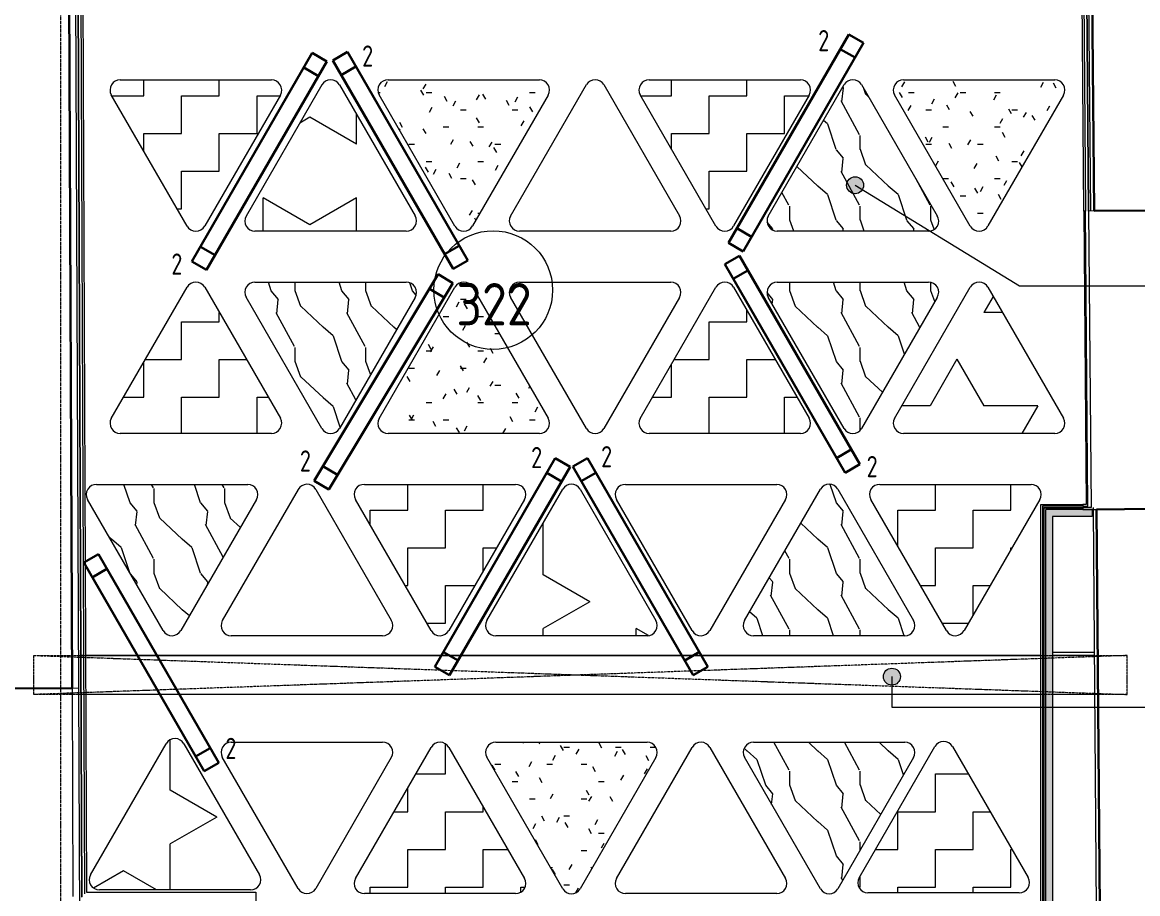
# Model space of a CAD drawing. Header units: millimetres. Extents: x -10438 to 68527, y -5058 to 44223.
# Drawn here: x 48622 to 55200, y 23519 to 28659 of the extents above; entities that cross this region are included whole.
import ezdxf

# ---------------------------------------------------------------- set-up
doc = ezdxf.new("R2010")
doc.units = ezdxf.units.MM
for name, pattern in [('ADSK_Линия сетки', [25, 20, -2.5, 0, -2.5]), ('ADSK_Штрих_ш3 п1_5', [4.5, 3, -1.5]), ('ADSK_Штрихпунктирная 2 точки_ш15 п1_5 п1_5 п1_5', [19.5, 15, -1.5, 0, -1.5, 0, -1.5])]:
    doc.linetypes.add(name, pattern=pattern)
for name, color, linetype, lineweight in [('Аннотация', 7, 'Continuous', 20), ('Каркас', 7, 'Continuous', 18), ('Марки', 7, 'Continuous', 20), ('Марки помещений', 7, 'Continuous', 20), ('Оси', 7, 'Continuous', 9), ('Отметки', 7, 'Continuous', 9), ('Потолки', 7, 'Continuous', 9), ('Потолки штриховка', 7, 'Continuous', 9), ('Стены внутренние', 7, 'Continuous', 18), ('Стены наружные', 7, 'Continuous', 18), ('Стены несущие', 7, 'Continuous', 30), ('Стены отделка', 7, 'Continuous', 30), ('Стены штриховка', 7, 'Continuous', 9)]:
    doc.layers.add(name, color=color, linetype=linetype, lineweight=lineweight)
doc.layers.add('Линии', color=7, linetype='Continuous', lineweight=9, true_color=0x00a600)
doc.styles.add('GOST Common_1', font='GOST_Common.ttf', dxfattribs={"width": 0.9, "height": 250})
doc.styles.add('GOST Common_4', font='GOST_Common.ttf', dxfattribs={"width": 0.8, "height": 350})
pattern_1 = [(0, (0, 0), (222.25, 222.25), [222.25, -222.25]), (90, (222.25, 0), (-222.25, 222.25), [222.25, -222.25])]
pattern_2 = [(108.435, (108.29, 0), (-416.50086, 832.99954), [158.05, -1159.038]), (139.399, (58.31, 149.94), (-2499.010644, 2082.486787), [76.799, -3763.143]), (136.848, (416.5, 199.92), (-6247.5402574, 5830.957739), [182.691, -8951.868]), (109.983, (283.22, 324.87), (-1249.49393, 3332.002656), [97.5, -4777.508]), (90, (249.9, 0), (-416.5, 416.5), [83.3, -333.2]), (118.443, (249.9, 83.3), (2915.5071394, -5414.4962996), [227.365, -11140.87]), (84.289, (141.61, 283.22), (-416.5263, -3748.496867), [83.716, -4102.058]), (129.806, (149.94, 366.52), (1666.01521, -2082.48651), [65.059, -3187.91])]
pattern_3 = [(108.435, (108.29, 0), (-416.50086, 832.99954), [158.051, -1159.038]), (139.399, (58.31, 149.94), (-2499.010644, 2082.486787), [76.799, -3763.143]), (136.848, (416.5, 199.92), (-6247.5402574, 5830.957739), [182.691, -8951.868]), (109.983, (283.22, 324.87), (-1249.49393, 3332.002656), [97.5, -4777.508]), (90, (249.9, 0), (-416.5, 416.5), [83.3, -333.2]), (118.443, (249.9, 83.3), (2915.5071394, -5414.4962996), [227.365, -11140.87]), (84.289, (141.61, 283.22), (-416.5263, -3748.496867), [83.716, -4102.058]), (129.806, (149.94, 366.52), (1666.01521, -2082.48651), [65.059, -3187.91])]
pattern_4 = [(0, (0, 0), (406.4, 101.6), [33.528, -271.272, 33.528, -271.272, -1625.6]), (0, (0, 0), (406.4, 101.6), [-609.6, 33.528, -576.072, 33.528, -271.272, -711.2]), (0, (0, 0), (406.4, 101.6), [-1524, 33.528, -169.672, 33.528, -474.472]), (120, (152.4, 50.8), (-291.18818, 301.15272), [33.528, -271.272, 33.528, -271.272, -1625.6]), (120, (152.4, 50.8), (-291.18818, 301.15272), [-609.6, 33.528, -576.072, 33.528, -271.272, -711.2]), (120, (152.4, 50.8), (-291.18818, 301.15272), [-1524, 33.528, -169.672, 33.528, -474.472]), (240, (203.2, 254), (-115.21182, -402.75272), [33.528, -271.272, 33.528, -271.272, -1625.6]), (240, (203.2, 254), (-115.21182, -402.75272), [-609.6, 33.528, -576.072, 33.528, -271.272, -711.2]), (240, (203.2, 254), (-115.21182, -402.75272), [-1524, 33.528, -169.672, 33.528, -474.472])]

# ---------------------------------------------------------------- blocks, each defined once
blk = doc.blocks.new('ADSK_Марка_Помещение_ОдноЗначение - Номер-159740-План потолков 3-го этажа')
at = {"layer": 'Марки помещений'}
blk.add_circle((0, 0), 3.5, dxfattribs=at)

msp = doc.modelspace()

# ---------------------------------------------------------------- hatches: boundary and pattern name
at = {"layer": 'Марки'}
h = msp.add_hatch(color=256, dxfattribs=at)
edge = h.paths.add_edge_path()
edge.add_arc((53533.612, 27698.001), 50, 0, 360)
at = {"layer": 'Отметки'}
h = msp.add_hatch(color=256, dxfattribs=at)
edge = h.paths.add_edge_path()
edge.add_arc((53750.748, 24799.514), 50, 0, 360)
at = {"layer": 'Потолки штриховка', "lineweight": 18}
h = msp.add_hatch(dxfattribs=at)
h.set_pattern_fill('FP_45', color=256, style=0, pattern_type=2)
h.set_pattern_definition(pattern_1)
h.paths.add_polyline_path([(49638.903, 27427.507), (49652.906, 27427.58), (49666.51, 27430.897), (49678.975, 27437.276), (49689.621, 27446.371), (49697.87, 27457.686), (50144.107, 28229.907), (50149.941, 28244.414), (50151.843, 28259.933), (50149.685, 28275.419), (50143.523, 28289.942), (50134.034, 28302.186), (50121.597, 28311.662), (50107.139, 28317.616), (50091.636, 28319.646), (49199.6, 28319.829), (49184.255, 28317.834), (49169.931, 28311.979), (49157.58, 28302.656), (49146.908, 28287.89), (49141.325, 28272.4), (49139.618, 28260.966), (49141.902, 28244.093), (49146.908, 28231.154), (49593.613, 27457.134), (49601.994, 27445.914), (49612.735, 27436.931), (49625.266, 27430.682)])
h = msp.add_hatch(dxfattribs=at)
h.set_pattern_fill('STARS', color=256, scale=100, angle=90, style=0)
h.paths.add_polyline_path([(50174.919, 27427.134), (50886.783, 27427.134), (50900.703, 27428.771), (50913.864, 27433.593), (50925.546, 27441.336), (50935.114, 27451.579), (50942.044, 27463.761), (50945.959, 27477.22), (50946.644, 27491.219), (50944.063, 27504.995), (50938.357, 27517.796), (50492.64, 28290.102), (50483.083, 28302.486), (50470.65, 28311.979), (50456.186, 28317.936), (50439.759, 28319.829), (50425.168, 28317.888), (50410.722, 28311.887), (50398.318, 28302.356), (50388.8, 28289.942), (49941.84, 27515.78), (49936.268, 27501.348), (49934.572, 27485.97), (49936.863, 27470.67), (49942.991, 27456.465), (49952.547, 27444.298), (49964.897, 27434.98), (49979.219, 27429.129), (49994.56, 27427.134)])
h = msp.add_hatch(dxfattribs=at)
h.set_pattern_fill('FP_68', color=256, style=0, pattern_type=2)
h.set_pattern_definition(pattern_4)
h.paths.add_polyline_path([(51218.656, 27427.507), (51232.658, 27427.58), (51246.262, 27430.897), (51258.727, 27437.276), (51269.374, 27446.371), (51277.622, 27457.686), (51723.859, 28229.907), (51729.693, 28244.414), (51731.596, 28259.933), (51729.437, 28275.419), (51722.252, 28291.263), (51713.786, 28302.186), (51701.349, 28311.662), (51686.891, 28317.616), (51671.388, 28319.646), (50779.352, 28319.829), (50764.007, 28317.834), (50749.683, 28311.979), (50737.332, 28302.656), (50726.661, 28287.89), (50721.077, 28272.4), (50719.37, 28260.966), (50721.655, 28244.093), (50726.661, 28231.154), (51173.365, 27457.134), (51181.746, 27445.914), (51192.487, 27436.931), (51205.018, 27430.682), (51218.342, 27427.58)])
h = msp.add_hatch(dxfattribs=at)
h.set_pattern_fill('FP_45', color=256, style=0, pattern_type=2)
h.set_pattern_definition(pattern_1)
h.paths.add_polyline_path([(52758.348, 27427.507), (52772.351, 27427.58), (52785.955, 27430.897), (52798.419, 27437.276), (52809.066, 27446.371), (52817.315, 27457.686), (53263.552, 28229.907), (53269.386, 28244.414), (53271.288, 28259.933), (53269.13, 28275.419), (53261.945, 28291.263), (53253.479, 28302.186), (53241.042, 28311.662), (53226.584, 28317.616), (53211.081, 28319.646), (52319.045, 28319.829), (52303.7, 28317.834), (52289.375, 28311.979), (52277.025, 28302.656), (52266.353, 28287.89), (52261.347, 28276.271), (52259.063, 28260.966), (52260.77, 28245.586), (52266.353, 28231.154), (52713.058, 27457.134), (52721.439, 27445.914), (52732.18, 27436.931), (52744.71, 27430.682)])
h = msp.add_hatch(dxfattribs=at)
h.set_pattern_fill('FP_49', color=256, style=0, pattern_type=2)
h.set_pattern_definition(pattern_3)
h.paths.add_polyline_path([(53966.522, 27426.838), (53980.4, 27428.467), (53993.522, 27433.271), (54005.171, 27440.987), (54014.713, 27451.195), (54021.627, 27463.338), (54025.536, 27476.753), (54026.227, 27490.71), (54023.661, 27504.445), (54017.98, 27517.211), (53571.394, 28291.263), (53561.822, 28303.245), (53549.523, 28312.409), (53535.291, 28318.158), (53517.913, 28319.829), (53504.904, 28318.152), (53490.702, 28312.409), (53478.406, 28303.245), (53468.836, 28291.263), (53021.285, 27515.78), (53015.713, 27501.348), (53014.016, 27485.97), (53016.308, 27470.67), (53022.436, 27456.465), (53031.992, 27444.298), (53044.342, 27434.98), (53058.663, 27429.129), (53074.005, 27427.134), (53877.77, 27426.868)])
h = msp.add_hatch(dxfattribs=at)
h.set_pattern_fill('FP_64', color=256, style=0, pattern_type=2)
h.set_pattern_definition(pattern_4)
h.paths.add_polyline_path([(54258.041, 27427.507), (54272.043, 27427.58), (54285.647, 27430.897), (54298.112, 27437.276), (54308.759, 27446.371), (54317.008, 27457.686), (54763.245, 28229.907), (54769.079, 28244.414), (54770.981, 28259.933), (54768.823, 28275.419), (54762.75, 28289.828), (54753.172, 28302.186), (54740.735, 28311.662), (54726.277, 28317.616), (54710.773, 28319.646), (53818.738, 28319.829), (53803.393, 28317.834), (53789.068, 28311.979), (53776.718, 28302.656), (53766.046, 28287.89), (53760.462, 28272.4), (53758.756, 28260.966), (53761.04, 28244.093), (53766.046, 28231.154), (54212.751, 27457.134), (54221.131, 27445.914), (54231.872, 27436.931), (54244.403, 27430.682), (54257.727, 27427.58)])
h = msp.add_hatch(dxfattribs=at)
h.set_pattern_fill('FP_74', color=256, style=0, pattern_type=2)
h.set_pattern_definition(pattern_1)
h.paths.add_polyline_path([(49199.6, 26233.779), (50091.636, 26233.962), (50107.139, 26235.993), (50121.597, 26241.946), (50134.034, 26251.422), (50144.107, 26264.955), (50149.941, 26280.026), (50151.843, 26293.675), (50149.685, 26309.831), (50144.107, 26323.701), (49697.474, 27096.466), (49689.086, 27107.694), (49678.975, 27116.332), (49666.51, 27122.711), (49652.906, 27126.028), (49638.903, 27126.101), (49624.834, 27122.711), (49612.735, 27116.678), (49601.994, 27107.694), (49593.313, 27095.923), (49146.908, 26322.454), (49141.325, 26308.022), (49139.618, 26292.642), (49141.902, 26277.337), (49148.026, 26263.125), (49157.58, 26250.953), (49169.931, 26241.629), (49184.255, 26235.775)])
h = msp.add_hatch(dxfattribs=at)
h.set_pattern_fill('FP_58', color=256, style=0, pattern_type=2)
h.set_pattern_definition(pattern_2)
h.paths.add_polyline_path([(50440.674, 26233.657), (50456.434, 26235.775), (50470.65, 26241.629), (50483.184, 26251.252), (50492.689, 26263.592), (50942.044, 27044.083), (50944.063, 27048.614), (50946.644, 27062.39), (50945.959, 27076.389), (50942.044, 27089.847), (50935.114, 27102.03), (50925.546, 27112.272), (50913.864, 27120.015), (50900.703, 27124.837), (50886.783, 27126.474), (49994.56, 27126.474), (49979.219, 27124.48), (49964.897, 27118.629), (49952.547, 27109.31), (49941.84, 27094.476), (49936.268, 27078.964), (49934.659, 27066.85), (49936.863, 27050.719), (49941.84, 27037.828), (50388.738, 26263.506), (50398.318, 26251.252), (50410.722, 26241.721), (50425.526, 26235.673), (50439.759, 26233.779)])
h = msp.add_hatch(dxfattribs=at)
h.set_pattern_fill('FP_68', color=256, style=0, pattern_type=2)
h.set_pattern_definition(pattern_4)
h.paths.add_polyline_path([(50779.352, 26233.779), (51671.388, 26233.962), (51686.891, 26235.993), (51701.349, 26241.946), (51713.786, 26251.422), (51723.859, 26264.955), (51729.693, 26280.026), (51731.596, 26293.675), (51729.437, 26309.831), (51723.859, 26323.701), (51277.226, 27096.466), (51268.839, 27107.694), (51258.727, 27116.332), (51246.262, 27122.711), (51232.658, 27126.028), (51218.656, 27126.101), (51204.586, 27122.711), (51192.487, 27116.678), (51181.746, 27107.694), (51173.066, 27095.923), (50726.661, 26322.454), (50721.077, 26308.022), (50719.37, 26292.642), (50721.655, 26277.337), (50727.778, 26263.125), (50737.332, 26250.953), (50749.683, 26241.629), (50764.007, 26235.775)])
h = msp.add_hatch(dxfattribs=at)
h.set_pattern_fill('FP_63', color=256, style=0, pattern_type=2)
h.set_pattern_definition(pattern_1)
h.paths.add_polyline_path([(52319.045, 26233.779), (53211.081, 26233.962), (53226.584, 26235.993), (53241.042, 26241.946), (53253.479, 26251.422), (53263.552, 26264.955), (53269.386, 26280.026), (53271.288, 26293.675), (53269.13, 26309.831), (53263.552, 26323.701), (52816.919, 27096.466), (52808.531, 27107.694), (52798.419, 27116.332), (52785.955, 27122.711), (52772.351, 27126.028), (52758.348, 27126.101), (52744.279, 27122.711), (52732.18, 27116.678), (52721.439, 27107.694), (52712.758, 27095.923), (52266.353, 26322.454), (52260.77, 26308.022), (52259.063, 26292.642), (52261.347, 26277.337), (52268.083, 26262.345), (52277.025, 26250.953), (52289.375, 26241.629), (52303.7, 26235.775)])
h = msp.add_hatch(dxfattribs=at)
h.set_pattern_fill('FP_58', color=256, style=0, pattern_type=2)
h.set_pattern_definition(pattern_2)
h.paths.add_polyline_path([(53520.129, 26233.494), (53536.123, 26235.775), (53549.552, 26241.211), (53561.844, 26250.38), (53571.41, 26262.366), (54017.98, 27036.397), (54023.661, 27049.163), (54026.227, 27062.899), (54025.536, 27076.855), (54021.627, 27090.27), (54014.713, 27102.413), (54005.171, 27112.621), (53993.522, 27120.337), (53980.4, 27125.141), (53966.522, 27126.77), (53074.005, 27126.474), (53058.663, 27124.48), (53044.342, 27118.629), (53031.992, 27109.31), (53021.285, 27094.476), (53016.308, 27082.938), (53014.016, 27067.638), (53015.713, 27052.261), (53021.285, 27037.828), (53468.836, 26262.345), (53478.406, 26250.363), (53490.702, 26241.199), (53504.919, 26235.451), (53517.913, 26233.779)])
h = msp.add_hatch(dxfattribs=at)
h.set_pattern_fill('STARS', color=256, scale=100, angle=180, style=0)
h.paths.add_polyline_path([(53818.738, 26233.779), (54710.773, 26233.962), (54726.277, 26235.993), (54740.735, 26241.946), (54753.172, 26251.422), (54763.245, 26264.955), (54769.079, 26280.026), (54770.981, 26293.675), (54768.823, 26309.831), (54763.245, 26323.701), (54316.612, 27096.466), (54308.224, 27107.694), (54298.112, 27116.332), (54285.647, 27122.711), (54272.043, 27126.028), (54258.041, 27126.101), (54243.972, 27122.711), (54231.872, 27116.678), (54221.131, 27107.694), (54212.451, 27095.923), (53766.046, 26322.454), (53760.462, 26308.022), (53758.756, 26292.642), (53761.04, 26277.337), (53767.776, 26262.345), (53776.718, 26250.953), (53789.068, 26241.629), (53803.393, 26235.775)])
h = msp.add_hatch(dxfattribs=at)
h.set_pattern_fill('FP_49', color=256, style=0, pattern_type=2)
h.set_pattern_definition(pattern_3)
h.paths.add_polyline_path([(49498.903, 25041.464), (49512.906, 25041.537), (49526.51, 25044.854), (49541.363, 25053.274), (49549.621, 25060.328), (49557.87, 25071.643), (50004.107, 25843.864), (50009.941, 25858.371), (50011.843, 25873.89), (50009.685, 25889.376), (50003.523, 25903.899), (49994.034, 25916.143), (49981.597, 25925.619), (49967.139, 25931.573), (49951.636, 25933.603), (49059.6, 25933.786), (49044.255, 25931.791), (49029.931, 25925.936), (49017.58, 25916.613), (49006.908, 25901.847), (49001.325, 25886.357), (48999.618, 25874.923), (49001.325, 25859.543), (49006.908, 25845.111), (49453.613, 25071.091), (49461.994, 25059.871), (49472.735, 25050.888), (49485.266, 25044.639), (49498.59, 25041.537)])
h = msp.add_hatch(dxfattribs=at)
h.set_pattern_fill('FP_74', color=256, style=0, pattern_type=2)
h.set_pattern_definition(pattern_1)
h.paths.add_polyline_path([(51078.656, 25041.464), (51092.658, 25041.537), (51106.262, 25044.854), (51118.727, 25051.233), (51129.374, 25060.328), (51137.622, 25071.643), (51583.859, 25843.864), (51589.693, 25858.371), (51591.596, 25873.89), (51589.437, 25889.376), (51582.252, 25905.22), (51573.786, 25916.143), (51561.349, 25925.619), (51546.891, 25931.573), (51531.388, 25933.603), (50639.352, 25933.786), (50624.007, 25931.791), (50609.683, 25925.936), (50597.332, 25916.613), (50586.661, 25901.847), (50581.077, 25886.357), (50579.37, 25874.923), (50581.077, 25859.543), (50586.661, 25845.111), (51033.365, 25071.091), (51041.746, 25059.871), (51052.487, 25050.888), (51065.018, 25044.639), (51078.342, 25041.537)])
h = msp.add_hatch(dxfattribs=at)
h.set_pattern_fill('STARS', color=256, scale=100, angle=90, style=0)
h.paths.add_polyline_path([(52306.83, 25040.795), (52320.708, 25042.424), (52333.829, 25047.228), (52345.479, 25054.944), (52355.021, 25065.152), (52361.935, 25077.295), (52365.844, 25090.71), (52366.534, 25104.666), (52363.969, 25118.402), (52358.287, 25131.168), (51911.701, 25905.22), (51902.129, 25917.202), (51889.86, 25926.354), (51875.598, 25932.115), (51858.22, 25933.786), (51844.425, 25931.791), (51830.993, 25926.354), (51818.714, 25917.202), (51809.143, 25905.22), (51361.592, 25129.737), (51355.836, 25113.634), (51354.57, 25098.28), (51356.615, 25084.627), (51362.743, 25070.421), (51372.3, 25058.255), (51384.649, 25048.937), (51398.971, 25043.086), (51414.312, 25041.091), (51859.88, 25040.943)])
h = msp.add_hatch(dxfattribs=at)
h.set_pattern_fill('FP_66', color=256, style=0, pattern_type=2)
h.set_pattern_definition(pattern_2)
h.paths.add_polyline_path([(53826.522, 25040.795), (53840.4, 25042.424), (53853.522, 25047.228), (53865.171, 25054.944), (53874.713, 25065.152), (53881.627, 25077.295), (53885.536, 25090.71), (53885.536, 25108.364), (53883.661, 25118.402), (53877.77, 25131.533), (53431.394, 25905.22), (53421.844, 25917.185), (53409.552, 25926.354), (53395.291, 25932.115), (53377.913, 25933.786), (53364.118, 25931.791), (53350.686, 25926.354), (53338.406, 25917.202), (53328.836, 25905.22), (52881.285, 25129.737), (52875.529, 25113.634), (52874.624, 25095.868), (52876.308, 25084.627), (52882.436, 25070.421), (52891.992, 25058.255), (52904.342, 25048.937), (52918.663, 25043.086), (52934.005, 25041.091), (53155.035, 25041.018)])
h = msp.add_hatch(dxfattribs=at)
h.set_pattern_fill('FP_45', color=256, style=0, pattern_type=2)
h.set_pattern_definition(pattern_1)
h.paths.add_polyline_path([(54118.041, 25041.464), (54132.043, 25041.537), (54145.647, 25044.854), (54158.112, 25051.233), (54168.759, 25060.328), (54177.008, 25071.643), (54623.245, 25843.864), (54629.079, 25858.371), (54630.981, 25873.89), (54628.823, 25889.376), (54622.75, 25903.785), (54613.172, 25916.143), (54600.504, 25925.714), (54586.277, 25931.573), (54570.773, 25933.603), (53678.738, 25933.786), (53663.393, 25931.791), (53649.068, 25925.936), (53636.718, 25916.613), (53626.046, 25901.847), (53620.462, 25886.357), (53618.756, 25874.923), (53620.462, 25859.543), (53626.046, 25845.111), (54072.751, 25071.091), (54081.131, 25059.871), (54091.872, 25050.888), (54104.403, 25044.639), (54117.727, 25041.537)])
h = msp.add_hatch(dxfattribs=at)
h.set_pattern_fill('STARS', color=256, scale=100, angle=90, style=0)
h.paths.add_polyline_path([(49076.979, 23541.488), (49969.014, 23541.672), (49984.518, 23543.702), (49998.975, 23549.655), (50011.413, 23559.131), (50021.486, 23572.664), (50027.32, 23587.735), (50029.222, 23601.384), (50027.064, 23617.54), (50021.486, 23631.41), (49574.852, 24404.175), (49566.465, 24415.404), (49556.353, 24424.041), (49541.363, 24431.036), (49530.284, 24433.737), (49516.282, 24433.81), (49502.213, 24430.421), (49490.113, 24424.387), (49479.372, 24415.404), (49470.692, 24403.632), (49024.287, 23630.163), (49018.703, 23615.731), (49016.997, 23600.351), (49019.281, 23585.046), (49025.404, 23570.834), (49034.959, 23558.662), (49047.309, 23549.338), (49061.633, 23543.484)])
h = msp.add_hatch(dxfattribs=at)
h.set_pattern_fill('FP_74', color=256, style=0, pattern_type=2)
h.set_pattern_definition(pattern_1)
h.paths.add_polyline_path([(50639.352, 23519.765), (51531.388, 23519.949), (51546.891, 23521.979), (51561.349, 23527.932), (51573.786, 23537.408), (51583.859, 23550.941), (51589.693, 23566.012), (51591.596, 23579.661), (51589.437, 23595.817), (51583.859, 23609.687), (51137.226, 24382.452), (51128.839, 24393.68), (51118.727, 24402.318), (51106.262, 24408.697), (51092.658, 24412.014), (51078.656, 24412.087), (51064.586, 24408.697), (51052.487, 24402.664), (51041.746, 24393.68), (51033.066, 24381.909), (50586.661, 23608.44), (50581.077, 23594.008), (50579.37, 23578.628), (50581.655, 23563.323), (50587.778, 23549.111), (50597.332, 23536.939), (50609.683, 23527.615), (50624.007, 23521.761)])
h = msp.add_hatch(dxfattribs=at)
h.set_pattern_fill('FP_47', color=256, style=0, pattern_type=2)
h.set_pattern_definition(pattern_4)
h.paths.add_polyline_path([(51860.436, 23519.48), (51875.645, 23521.443), (51889.86, 23527.197), (51902.152, 23536.366), (51911.718, 23548.352), (52361.763, 24330.193), (52363.969, 24335.149), (52366.534, 24348.885), (52365.844, 24362.841), (52361.935, 24376.256), (52355.021, 24388.399), (52345.479, 24398.607), (52333.829, 24406.324), (52320.708, 24411.127), (52303.463, 24412.755), (51414.312, 24412.46), (51398.971, 24410.466), (51384.649, 24404.615), (51372.3, 24395.296), (51361.592, 24380.462), (51356.02, 24364.95), (51354.324, 24353.624), (51356.02, 24338.247), (51361.592, 24323.814), (51809.143, 23548.331), (51818.714, 23536.35), (51831.009, 23527.185), (51845.226, 23521.437)])
h = msp.add_hatch(dxfattribs=at)
h.set_pattern_fill('FP_58', color=256, style=0, pattern_type=2)
h.set_pattern_definition(pattern_2)
h.paths.add_polyline_path([(53380.129, 23519.48), (53395.338, 23521.443), (53409.552, 23527.197), (53421.844, 23536.366), (53431.41, 23548.352), (53877.98, 24322.383), (53883.661, 24335.149), (53886.227, 24348.885), (53885.536, 24362.841), (53881.627, 24376.256), (53874.713, 24388.399), (53865.171, 24398.607), (53853.522, 24406.324), (53840.4, 24411.127), (53826.522, 24412.756), (52934.005, 24412.46), (52918.663, 24410.466), (52904.342, 24404.615), (52891.992, 24395.296), (52881.285, 24380.462), (52876.308, 24368.924), (52874.016, 24353.624), (52875.713, 24338.247), (52881.285, 24323.814), (53328.836, 23548.331), (53338.406, 23536.35), (53350.702, 23527.185), (53364.919, 23521.437)])
h = msp.add_hatch(dxfattribs=at)
h.set_pattern_fill('FP_76', color=256, style=0, pattern_type=2)
h.set_pattern_definition(pattern_1)
h.paths.add_polyline_path([(53609.185, 23524.733), (54501.22, 23524.917), (54516.723, 23526.947), (54531.181, 23532.901), (54543.619, 23542.376), (54553.692, 23555.909), (54559.526, 23570.98), (54561.428, 23584.629), (54559.27, 23600.785), (54553.692, 23614.655), (54107.058, 24387.42), (54098.671, 24398.649), (54088.559, 24407.286), (54076.094, 24413.666), (54062.49, 24416.982), (54048.488, 24417.055), (54034.419, 24413.666), (54022.319, 24407.632), (54011.578, 24398.649), (54002.898, 24386.877), (53556.493, 23613.408), (53550.909, 23598.976), (53549.203, 23583.596), (53551.487, 23568.291), (53557.61, 23554.079), (53567.165, 23541.907), (53579.515, 23532.583), (53593.839, 23526.729)])
at = {"layer": 'Стены внутренние'}
for points in [[(54657.894, 23429.454), (54697.894, 23429.454), (54697.894, 25784.408), (54657.894, 25784.408), (54657.894, 23576.323)], [(54932.395, 25744.408), (54932.395, 25784.408), (54697.894, 25784.408), (54697.894, 25744.408), (54913.309, 25744.408)]]:
    msp.add_hatch(color=256, dxfattribs=at).paths.add_polyline_path(points)

# ---------------------------------------------------------------- linework, layer by layer
at = {"layer": 'Каркас', "color": 8, "linetype": 'ADSK_Штрих_ш3 п1_5', "lineweight": 9, "true_color": 0x808080}
for p, q in [((54697.894, 24944.299), (54943.719, 24944.299)), ((48985.013, 24924.299), (48967.013, 24924.299)), ((54627.894, 24924.299), (48995.013, 24924.299)), ((54645.894, 24924.299), (54637.894, 24924.299)), ((54943.881, 24924.299), (54697.894, 24924.299)), ((48986.067, 24694.299), (48967.962, 24694.299)), ((54627.894, 24694.299), (48995.962, 24694.299)), ((54645.894, 24694.299), (54637.894, 24694.299)), ((54945.741, 24694.299), (54697.894, 24694.299))]:
    msp.add_line(p, q, dxfattribs=at)
at = {"layer": 'Линии', "color": 5, "lineweight": 30, "true_color": 0x0000ff}
for p, q in [((52786.497, 27357.592), (53496.289, 28587.468)), ((53496.289, 28587.468), (53582.9, 28537.483)), ((50539.3, 28483.75), (50452.689, 28433.765)), ((51249.092, 27253.874), (50539.3, 28483.75)), ((53582.9, 28537.483), (52873.108, 27307.606)), ((53446.304, 28500.857), (53532.915, 28450.872)), ((50452.689, 28433.765), (51162.481, 27203.889)), ((50589.285, 28397.139), (50502.674, 28347.154)), ((52923.093, 27394.217), (52836.482, 27444.203)), ((51112.496, 27290.5), (51199.107, 27340.485)), ((52873.108, 27307.606), (52786.497, 27357.592)), ((51162.481, 27203.889), (51249.092, 27253.874)), ((52764.44, 27231.847), (52851.034, 27281.862)), ((53474.648, 26002.211), (52764.44, 27231.847)), ((52851.034, 27281.862), (53561.242, 26052.226)), ((51075.273, 27172.368), (50343.713, 25955.314)), ((51160.981, 27120.849), (51075.273, 27172.368)), ((52814.455, 27145.253), (52901.049, 27195.268)), ((50429.421, 25903.796), (51160.981, 27120.849)), ((51109.463, 27035.141), (51023.755, 27086.66)), ((53511.227, 26138.82), (53424.633, 26088.805)), ((51055.851, 24857.433), (51765.643, 26087.309)), ((51765.643, 26087.309), (51852.254, 26037.324)), ((53561.242, 26052.226), (53474.648, 26002.211)), ((50395.232, 26041.022), (50480.94, 25989.504)), ((51852.254, 26037.324), (51142.462, 24807.448)), ((51715.657, 26000.698), (51802.268, 25950.713)), ((50343.713, 25955.314), (50429.421, 25903.796)), ((49071.219, 25521.847), (48984.608, 25471.862)), ((49781.011, 24291.971), (49071.219, 25521.847)), ((48984.608, 25471.862), (49694.4, 24241.986)), ((49121.204, 25435.236), (49034.593, 25385.251)), ((51192.447, 24894.059), (51105.836, 24944.044)), ((51142.462, 24807.448), (51055.851, 24857.433)), ((49644.415, 24328.597), (49731.026, 24378.582)), ((49694.4, 24241.986), (49781.011, 24291.971))]:
    msp.add_line(p, q, dxfattribs=at)
at = {"layer": 'Линии', "color": 1, "lineweight": 30, "true_color": 0xff0000}
for p, q in [((50332.472, 28477.952), (49622.265, 27248.316)), ((49708.859, 27198.301), (50419.067, 28427.937)), ((50419.067, 28427.937), (50332.472, 28477.952)), ((50369.052, 28341.343), (50282.458, 28391.358)), ((49672.279, 27334.91), (49758.873, 27284.895)), ((49622.265, 27248.316), (49708.859, 27198.301)), ((51955.339, 26088.209), (51868.728, 26038.224)), ((52665.131, 24858.333), (51955.339, 26088.209)), ((51868.728, 26038.224), (52578.52, 24808.347)), ((52005.324, 26001.598), (51918.713, 25951.613)), ((52528.535, 24894.958), (52615.146, 24944.944)), ((52578.52, 24808.347), (52665.131, 24858.333))]:
    msp.add_line(p, q, dxfattribs=at)
at = {"layer": 'Линии', "color": 7, "linetype": 'ADSK_Штрихпунктирная 2 точки_ш15 п1_5 п1_5 п1_5'}
for p, q in [((48689.761, 24694.299), (48689.761, 24924.299)), ((48689.761, 24924.299), (55138.737, 24694.299)), ((55138.737, 24924.299), (48689.761, 24694.299)), ((48689.761, 24924.299), (55138.737, 24924.299)), ((55138.737, 24694.299), (55138.737, 24924.299)), ((55138.737, 24694.299), (48689.761, 24694.299))]:
    msp.add_line(p, q, dxfattribs=at)
at = {"layer": 'Марки'}
for p, q in [((53533.612, 27698.001), (54503.641, 27105.205)), ((54503.641, 27105.205), (56085.212, 27105.205))]:
    msp.add_line(p, q, dxfattribs=at)
msp.add_circle((53533.612, 27698.001), 50, dxfattribs=at)
at = {"layer": 'Оси', "linetype": 'ADSK_Линия сетки'}
msp.add_line((48849.565, -4258.205), (48849.565, 44222.998), dxfattribs=at)
at = {"layer": 'Отметки', "lineweight": 20}
for p, q in [((53750.748, 24799.514), (53750.748, 24619.412)), ((53750.748, 24619.412), (56718.386, 24619.412))]:
    msp.add_line(p, q, dxfattribs=at)
at = {"layer": 'Отметки'}
msp.add_circle((53750.748, 24799.514), 50, dxfattribs=at)
at = {"layer": 'Потолки'}
for p, q in [((49199.6, 28319.829), (50091.636, 28319.646)), ((50388.671, 28290.017), (49941.84, 27515.78)), ((50492.64, 28290.102), (50938.357, 27517.796)), ((50779.352, 28319.829), (51671.388, 28319.646)), ((51501.592, 27515.78), (51949.143, 28291.263)), ((52051.718, 28291.242), (52498.287, 27517.211)), ((52319.045, 28319.829), (53211.081, 28319.646)), ((53021.285, 27515.78), (53468.836, 28291.263)), ((53571.41, 28291.242), (54017.98, 27517.211)), ((53818.738, 28319.829), (54710.773, 28319.646)), ((49593.613, 27457.134), (49146.908, 28231.154)), ((50144.107, 28229.907), (49697.87, 27457.686)), ((51173.365, 27457.134), (50726.661, 28231.154)), ((51723.859, 28229.907), (51277.622, 27457.686)), ((52713.058, 27457.134), (52266.353, 28231.154)), ((53263.552, 28229.907), (52817.315, 27457.686)), ((54212.751, 27457.134), (53766.046, 28231.154)), ((54763.245, 28229.907), (54317.008, 27457.686)), ((50886.783, 27427.134), (49994.56, 27427.134)), ((52446.83, 27426.838), (51554.312, 27427.134)), ((53966.522, 27426.838), (53074.005, 27427.134)), ((49994.56, 27126.474), (50886.783, 27126.474)), ((51554.312, 27126.474), (52446.83, 27126.77)), ((53074.005, 27126.474), (53966.522, 27126.77)), ((49146.908, 26322.454), (49593.613, 27096.475)), ((49697.87, 27095.923), (50144.107, 26323.701)), ((50388.671, 26263.592), (49941.84, 27037.828)), ((50938.357, 27035.812), (50492.64, 26263.506)), ((50726.661, 26322.454), (51173.365, 27096.475)), ((51277.622, 27095.923), (51723.859, 26323.701)), ((51949.143, 26262.345), (51501.592, 27037.828)), ((52498.287, 27036.397), (52051.718, 26262.366)), ((52266.353, 26322.454), (52713.058, 27096.475)), ((52817.315, 27095.923), (53263.552, 26323.701)), ((53468.836, 26262.345), (53021.285, 27037.828)), ((54017.98, 27036.397), (53571.41, 26262.366)), ((53766.046, 26322.454), (54212.751, 27096.475)), ((54317.008, 27095.923), (54763.245, 26323.701)), ((50091.636, 26233.962), (49199.6, 26233.779)), ((51671.388, 26233.962), (50779.352, 26233.779)), ((53211.081, 26233.962), (52319.045, 26233.779)), ((54710.773, 26233.962), (53818.738, 26233.779)), ((49059.6, 25933.786), (49951.636, 25933.603)), ((50639.352, 25933.786), (51531.388, 25933.603)), ((52179.045, 25933.786), (53071.081, 25933.603)), ((53678.738, 25933.786), (54570.773, 25933.603)), ((50248.671, 25903.974), (49801.84, 25129.737)), ((50352.64, 25904.059), (50798.357, 25131.753)), ((51361.592, 25129.737), (51809.143, 25905.22)), ((51911.718, 25905.199), (52358.287, 25131.168)), ((52881.285, 25129.737), (53328.836, 25905.22)), ((53431.41, 25905.199), (53877.98, 25131.168)), ((49453.613, 25071.091), (49006.908, 25845.111)), ((50004.107, 25843.864), (49557.87, 25071.643)), ((51033.365, 25071.091), (50586.661, 25845.111)), ((51583.859, 25843.864), (51137.622, 25071.643)), ((52573.058, 25071.091), (52126.353, 25845.111)), ((53123.552, 25843.864), (52677.315, 25071.643)), ((54072.751, 25071.091), (53626.046, 25845.111)), ((54623.245, 25843.864), (54177.008, 25071.643)), ((50746.783, 25041.091), (49854.56, 25041.091)), ((52306.83, 25040.795), (51414.312, 25041.091)), ((53826.522, 25040.795), (52934.005, 25041.091)), ((48967.013, 24924.299), (48985.013, 24924.299)), ((48995.013, 24924.299), (54627.894, 24924.299)), ((54637.894, 24924.299), (54645.894, 24924.299)), ((48986.067, 24694.299), (48967.962, 24694.299)), ((54627.894, 24694.299), (48995.962, 24694.299)), ((54645.894, 24694.299), (54637.894, 24694.299)), ((49024.287, 23630.163), (49470.991, 24404.184)), ((49575.249, 24403.632), (50021.486, 23631.41)), ((49854.56, 24412.46), (50746.783, 24412.46)), ((51414.312, 24412.46), (52306.83, 24412.756)), ((52934.005, 24412.46), (53826.522, 24412.756)), ((50586.661, 23608.44), (51033.365, 24382.461)), ((51137.622, 24381.909), (51583.859, 23609.687)), ((52126.353, 23608.44), (52573.058, 24382.461)), ((52677.315, 24381.909), (53123.552, 23609.687)), ((53556.493, 23613.408), (54003.197, 24387.429)), ((54107.455, 24386.877), (54553.692, 23614.655)), ((50248.671, 23549.578), (49801.84, 24323.814)), ((50798.357, 24321.798), (50352.64, 23549.492)), ((51809.143, 23548.331), (51361.592, 24323.814)), ((52358.287, 24322.383), (51911.718, 23548.352)), ((53328.836, 23548.331), (52881.285, 24323.814)), ((53877.98, 24322.383), (53431.41, 23548.352)), ((49969.014, 23541.672), (49076.979, 23541.488)), ((51531.388, 23519.949), (50639.352, 23519.765)), ((53071.081, 23519.949), (52179.045, 23519.765)), ((54501.22, 23524.917), (53609.185, 23524.733))]:
    msp.add_line(p, q, dxfattribs=at)
for centre, radius, start, end in [((49199.6, 28259.837), 59.992, 89.9994848, 208.5618725), ((50091.636, 28259.436), 60.21, 330.6308233, 90.0000007), ((50440.766, 28259.951), 60, 30.1665077, 150.0096868), ((50779.352, 28259.837), 59.992, 89.9994848, 208.5618725), ((51671.388, 28259.436), 60.21, 330.6308233, 90.0000008), ((52000.424, 28260.114), 60, 31.2519354, 148.725093), ((52319.045, 28259.837), 59.992, 89.9994848, 208.5618725), ((53211.081, 28259.436), 60.21, 330.6308233, 90.0000007), ((53520.117, 28260.114), 60, 31.2519354, 148.725093), ((53818.737, 28259.837), 59.992, 89.9994848, 208.5618725), ((54710.773, 28259.436), 60.21, 330.6308233, 90.0000008), ((49994.56, 27487.134), 60, 151.4822019, 270), ((50886.783, 27487.134), 60, 270, 30.7330268), ((51554.312, 27487.134), 60, 151.4822019, 270), ((52446.841, 27486.668), 59.83, 269.9891195, 30.6974501), ((53074.005, 27487.134), 60, 151.4822019, 270), ((53966.534, 27486.668), 59.83, 269.9891194, 30.6974501), ((49645.594, 27487.133), 60, 209.9903132, 330.6073034), ((51225.346, 27487.133), 60, 209.9903132, 330.6073034), ((52765.039, 27487.133), 60, 209.9903132, 330.6073034), ((54264.731, 27487.133), 60, 209.9903132, 330.6073034), ((49645.594, 27066.475), 60, 29.3926966, 150.0096868), ((49994.56, 27066.474), 60, 90, 208.5177981), ((50886.783, 27066.474), 60, 329.2669732, 90), ((51225.346, 27066.475), 60, 29.3926966, 150.0096868), ((51554.312, 27066.474), 60, 90, 208.5177981), ((52446.841, 27066.94), 59.83, 329.3025499, 90.0108805), ((52765.039, 27066.475), 60, 29.3926966, 150.0096868), ((53074.005, 27066.474), 60, 90, 208.5177981), ((53966.534, 27066.94), 59.83, 329.3025499, 90.0108805), ((54264.731, 27066.475), 60, 29.3926966, 150.0096868), ((49199.6, 26293.771), 59.992, 151.4381275, 270.0005152), ((50091.636, 26294.172), 60.21, 269.9999992, 29.3691767), ((50779.352, 26293.771), 59.992, 151.4381275, 270.0005152), ((51671.388, 26294.172), 60.21, 269.9999992, 29.3691767), ((52319.045, 26293.771), 59.992, 151.4381275, 270.0005152), ((53211.081, 26294.172), 60.21, 269.9999992, 29.3691767), ((53818.737, 26293.771), 59.992, 151.4381275, 270.0005152), ((54710.773, 26294.172), 60.21, 269.9999992, 29.3691767), ((50440.766, 26293.657), 60, 209.9903132, 329.8334923), ((52000.424, 26293.494), 60, 211.274907, 328.7480646), ((53520.117, 26293.494), 60, 211.274907, 328.7480646), ((49059.6, 25873.794), 59.992, 89.9994848, 208.5618725), ((49951.636, 25873.393), 60.21, 330.6308233, 90.0000008), ((50300.766, 25873.908), 60, 30.1665077, 150.0096868), ((50639.352, 25873.794), 59.992, 89.9994848, 208.5618725), ((51531.388, 25873.393), 60.21, 330.6308233, 90.0000008), ((51860.424, 25874.071), 60, 31.2519354, 148.725093), ((52179.045, 25873.794), 59.992, 89.9994848, 208.5618725), ((53071.081, 25873.393), 60.21, 330.6308233, 90.0000008), ((53380.117, 25874.071), 60, 31.2519354, 148.725093), ((53678.737, 25873.794), 59.992, 89.9994848, 208.5618725), ((54570.773, 25873.393), 60.21, 330.6308233, 90.0000008), ((49854.56, 25101.091), 60, 151.4822019, 270), ((50746.783, 25101.091), 60, 270, 30.7330268), ((51414.312, 25101.091), 60, 151.4822019, 270), ((52306.841, 25100.625), 59.83, 269.9891195, 30.6974501), ((52934.005, 25101.091), 60, 151.4822019, 270), ((53826.534, 25100.625), 59.83, 269.9891195, 30.6974501), ((49505.594, 25101.09), 60, 209.9903132, 330.6073034), ((51085.346, 25101.09), 60, 209.9903132, 330.6073034), ((52625.039, 25101.09), 60, 209.9903132, 330.6073034), ((54124.731, 25101.09), 60, 209.9903132, 330.6073034), ((49522.972, 24374.184), 60, 29.3926966, 150.0096868), ((49854.56, 24352.46), 60, 90, 208.5177981), ((50746.783, 24352.46), 60, 329.2669732, 90), ((51085.346, 24352.461), 60, 29.3926966, 150.0096868), ((51414.312, 24352.46), 60, 90, 208.5177981), ((52306.841, 24352.927), 59.83, 329.3025499, 90.0108805), ((52625.039, 24352.461), 60, 29.3926966, 150.0096868), ((52934.005, 24352.46), 60, 90, 208.5177981), ((53826.534, 24352.927), 59.83, 329.3025499, 90.0108805), ((54055.178, 24357.429), 60, 29.3926966, 150.0096868), ((49076.978, 23601.48), 59.992, 151.4381275, 270.0005152), ((49969.014, 23601.881), 60.21, 269.9999992, 29.3691767), ((54501.22, 23585.126), 60.21, 269.9999992, 29.3691767), ((50300.766, 23579.643), 60, 209.9903132, 329.8334923), ((50639.352, 23579.757), 59.992, 151.4381275, 270.0005152), ((51531.388, 23580.158), 60.21, 269.9999992, 29.3691767), ((51860.424, 23579.48), 60, 211.274907, 328.7480646), ((52179.045, 23579.757), 59.992, 151.4381275, 270.0005152), ((53071.081, 23580.158), 60.21, 269.9999992, 29.3691767), ((53380.117, 23579.48), 60, 211.274907, 328.7480646), ((53609.184, 23584.726), 59.992, 151.4381275, 270.0005152)]:
    msp.add_arc(centre, radius, start, end, dxfattribs=at)
at = {"layer": 'Стены внутренние'}
for p, q in [((54882.681, 27545.387), (54896.68, 25814.408)), ((54906.762, 25804.408), (54892.68, 27545.468)), ((54896.68, 25814.408), (54876.68, 25814.408)), ((54876.761, 25804.408), (54906.762, 25804.408)), ((54936.827, 25796.408), (54936.913, 25785.768)), ((48915.812, 24730.523), (48920.884, 23501.984))]:
    msp.add_line(p, q, dxfattribs=at)
at = {"layer": 'Стены наружные'}
for p, q in [((54910.68, 27545.613), (54924.827, 25796.408)), ((54924.827, 25796.408), (54876.825, 25796.408))]:
    msp.add_line(p, q, dxfattribs=at)
at = {"layer": 'Стены несущие'}
for p, q in [((48882.41, 32821.062), (48915.806, 24731.973)), ((54942.679, 27545.872), (54922.856, 29996.79)), ((55272.668, 27548.541), (54942.679, 27545.872)), ((54956.913, 25785.93), (55286.902, 25788.598)), ((54975.967, 23430.007), (54956.913, 25785.93)), ((48915.806, 24731.973), (48535.809, 24730.404))]:
    msp.add_line(p, q, dxfattribs=at)
at = {"layer": 'Стены отделка', "lineweight": 9}
for p, q in [((48972.883, 20595.723), (48907.052, 36541.243)), ((48990.813, 23519.454), (48937.102, 36529.043)), ((48947.103, 36528.977), (49000.771, 23529.454)), ((48919.217, 36501.161), (48972.887, 23501.454)), ((48915.812, 24730.523), (48876.218, 34321.049)), ((54882.681, 27545.387), (54862.858, 29996.304)), ((54872.858, 29996.385), (54892.68, 27545.468)), ((54910.68, 27545.613), (54890.857, 29996.531)), ((54892.68, 27545.468), (54882.681, 27545.387)), ((54942.679, 27545.872), (54910.68, 27545.613)), ((54627.894, 23399.454), (54627.894, 25814.408)), ((54627.894, 25814.408), (54876.68, 25814.408)), ((54637.894, 25804.408), (54637.894, 23409.454)), ((54876.761, 25804.408), (54637.894, 25804.408)), ((54645.894, 23419.454), (54645.894, 25794.408)), ((54647.894, 25796.408), (54876.825, 25796.408)), ((54657.894, 23429.454), (54657.894, 25784.408)), ((54936.924, 25784.408), (54657.894, 25784.408)), ((54876.68, 25814.408), (54876.761, 25804.408)), ((54876.825, 25796.408), (54876.915, 25785.283)), ((54876.915, 25785.283), (54956.913, 25785.93)), ((54932.395, 25784.408), (54932.395, 25744.408)), ((54936.913, 25785.768), (54955.967, 23429.845)), ((54697.894, 25744.408), (54697.894, 23469.454)), ((54932.395, 25744.408), (54697.894, 25744.408)), ((48955.812, 24730.688), (48915.812, 24730.523)), ((49000.771, 23529.454), (49999.871, 23529.454)), ((49999.871, 23529.454), (49999.871, 20655.573))]:
    msp.add_line(p, q, dxfattribs=at)
at = {"layer": 'Стены штриховка'}
for p, q in [((48917.217, 36501.175), (48970.895, 23499.454)), ((54912.68, 27545.629), (54892.857, 29996.547)), ((54922.679, 27545.71), (54902.857, 29996.628)), ((54645.894, 25794.408), (54645.894, 25796.408)), ((54645.894, 25796.408), (54647.894, 25796.408)), ((54645.894, 25794.408), (54876.841, 25794.408)), ((54647.894, 23417.454), (54647.894, 25796.408))]:
    msp.add_line(p, q, dxfattribs=at)

# ---------------------------------------------------------------- block references
at = {"layer": 'Марки помещений', "xscale": 99.99999999999993, "yscale": 99.99999999999993, "zscale": 99.99999999999993}
msp.add_blockref('ADSK_Марка_Помещение_ОдноЗначение - Номер-159740-План потолков 3-го этажа', (51399.358, 27079.657), dxfattribs=at)

# ---------------------------------------------------------------- texts
at = {"layer": 'Аннотация', "lineweight": 9, "char_height": 125, "width": 175.5, "attachment_point": 5, "line_spacing_factor": 1.022766, "style": 'GOST Common_4'}
for insert in [(53348.335, 28550.678), (50658.949, 28459.818), (49533.731, 27233.163), (50291.76, 26071.572), (51655.44, 26091.726), (52068.219, 26096.884), (53633.979, 26038.534), (49852.379, 24376.544)]:
    msp.add_mtext('\\pt180,360,540,720,900,1080,1260,1440,1620,1800,1980,2160,2340,2520,2700,2880,3060,3240,3420,3600,3780,3960,4140,4320,4500,4680,4860,5040,5220,5400,5580,5760;2 ', dxfattribs=dict(at, insert=insert))
at = {"layer": 'Марки помещений', "lineweight": 9, "insert": (51404.301, 26996.075), "char_height": 250, "width": 488.7, "attachment_point": 5, "line_spacing_factor": 1.022766, "style": 'GOST Common_1'}
msp.add_mtext('\\pt450,900,1350,1800,2250,2700,3150,3600,4050,4500,4950,5400,5850,6300,6750,7200,7650,8100,8550,9000,9450,9900,10350,10800,11250,11700,12150,12600,13050,13500,13950,14400;322', dxfattribs=at)

doc.saveas('drawing.dxf')
